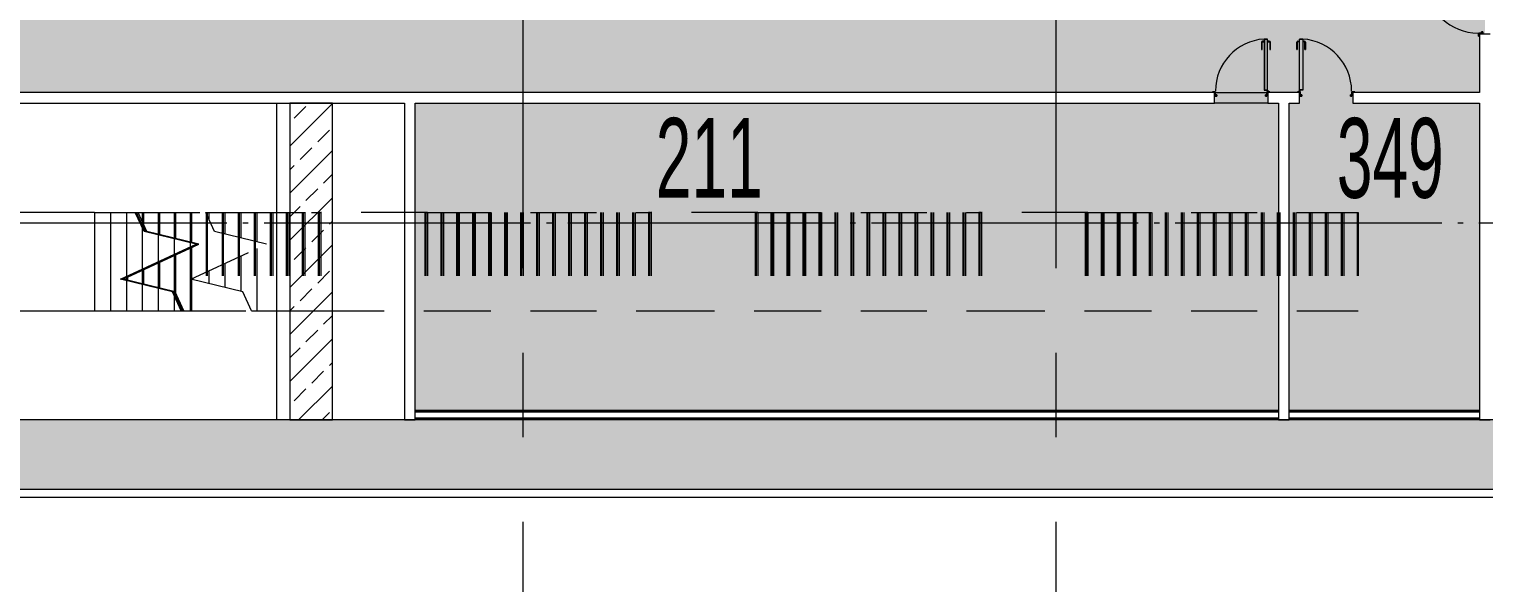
# Model space of a CAD drawing. Header units: metres. Extents: x -201 to 705, y -63 to 42.
# Drawn here: x 650.04 to 677.35, y -23.76 to -13.35 of the extents above; entities that cross this region are included whole.
import ezdxf

# ---------------------------------------------------------------- set-up
doc = ezdxf.new("R2010")
doc.units = ezdxf.units.M
for name, pattern in [('Grid Line', [11.1125, 6.35, -1.5875, 1.5875, -1.5875]), ('HAT AKSI', [5.6, 5, -0.3, 0, -0.3]), ('Overhead', [1.984375, 1.190625, -0.79375])]:
    doc.linetypes.add(name, pattern=pattern)
for name, color, linetype, lineweight in [('A-----NPP', 7, 'Continuous', 9), ('A-DETLGEM', 7, 'Continuous', 9), ('A-SECTMBM', 7, 'Overhead', 9), ('A_AREA', 7, 'Continuous', 9), ('A_DOOR', 7, 'Continuous', 9), ('A_GRID', 7, 'Continuous', 9), ('A_HATCH', 7, 'Continuous', 9), ('A_RC', 7, 'Continuous', 9), ('A_STAIR', 7, 'Continuous', 9), ('A_TEXT_40', 7, 'Continuous', 9), ('A_WALL', 7, 'Continuous', 9), ('G-PLANOTM', 7, 'Continuous', 9)]:
    doc.layers.add(name, color=color, linetype=linetype, lineweight=lineweight)
doc.styles.add('Arial Narrow_2', font='ARIALN.TTF', dxfattribs={"width": 0.7, "height": 1.5})
pattern_1 = [(45, (0, 0), (-0.442274, 0.442274), []), (45, (0.4423, 0), (-0.442274, 0.442274), [0.31274, -0.15637])]

# ---------------------------------------------------------------- blocks, each defined once
blk = doc.blocks.new('Floors5 - Floors-4264489-14_73 _17_73_ TEKNİK KAT _FFL__ANAHTAR PLAN')
at = {"layer": 'A_HATCH', "true_color": 0x787878}
h = blk.add_hatch(dxfattribs=at)
h.set_pattern_fill('FP_3', color=8, style=0, pattern_type=2)
h.set_pattern_definition(pattern_1)
h.paths.add_polyline_path([(-26.582, -20.7), (-26.582, -14.75), (-27.382, -14.75), (-27.382, -20.7)])
at = {"layer": 'A_RC'}
blk.add_line((-27.631, -14.75), (-27.631, -20.7), dxfattribs=at)
at = {"layer": 'A_RC', "lineweight": 18}
for p, q in [((-26.582, -14.75), (-27.382, -14.75)), ((-27.382, -14.75), (-27.382, -20.7)), ((-26.582, -20.7), (-26.582, -14.75)), ((-27.382, -20.7), (-26.582, -20.7))]:
    blk.add_line(p, q, dxfattribs=at)
blk = doc.blocks.new('IC-TKN-M7-S22-000-10-A1-32-K-T-6C-200_rvt-3-14_73 _17_73_ TEKNİK KAT _FFL__ANAHTAR PLAN')
at = {"layer": 'A_HATCH', "true_color": 0x787878}
h = blk.add_hatch(dxfattribs=at)
h.set_pattern_fill('FP_3', color=8, style=0, pattern_type=2)
h.set_pattern_definition(pattern_1)
h.paths.add_polyline_path([(-55.384, -22), (5.2, -22), (5.2, -20.7), (-55.75, -20.7), (-55.75, -22), (-55.386, -22)])
at = {"layer": 'A-----NPP'}
blk.add_line((-55.384, -22.15), (6.65, -22.15), dxfattribs=at)
at = {"layer": 'A-SECTMBM'}
for p, q in [((-28.961, -16.8), (-26.8, -16.8)), ((-28.794, -17.159), (-28.961, -16.8)), ((-28.9, -16.8), (-28.9, -16.931)), ((-28.9, -16.8), (-28.9, -16.931)), ((-28.6, -16.8), (-28.6, -17.206)), ((-28.6, -16.8), (-28.6, -17.206)), ((-28.3, -16.8), (-28.3, -17.279)), ((-28.3, -16.8), (-28.3, -17.279)), ((-28, -16.8), (-28, -17.352)), ((-28, -16.8), (-28, -17.352)), ((-27.7, -16.8), (-27.7, -18.65)), ((-27.7, -16.8), (-27.7, -18.65)), ((-27.4, -16.8), (-27.4, -18.65)), ((-27.4, -16.8), (-27.4, -18.65)), ((-27.1, -16.8), (-27.1, -18.65)), ((-27.1, -16.8), (-27.1, -18.65)), ((-24.8, -16.8), (-26.8, -16.8)), ((-26.8, -16.8), (-26.8, -18.65)), ((-26.8, -16.8), (-26.8, -18.65)), ((-24.8, -16.8), (-24.8, -18.65)), ((-24.8, -16.8), (-20.6, -16.8)), ((-24.8, -16.8), (-24.8, -18.65)), ((-24.5, -16.8), (-24.5, -18.65)), ((-24.5, -16.8), (-24.5, -18.65)), ((-24.2, -16.8), (-24.2, -18.65)), ((-24.2, -16.8), (-24.2, -18.65)), ((-23.9, -16.8), (-23.9, -18.65)), ((-23.9, -16.8), (-23.9, -18.65)), ((-23.6, -16.8), (-23.6, -18.65)), ((-23.6, -16.8), (-23.6, -18.65)), ((-23.3, -16.8), (-23.3, -18.65)), ((-23.3, -16.8), (-23.3, -18.65)), ((-23, -16.8), (-23, -18.65)), ((-23, -16.8), (-23, -18.65)), ((-22.7, -16.8), (-22.7, -18.65)), ((-22.7, -16.8), (-22.7, -18.65)), ((-22.4, -16.8), (-22.4, -18.65)), ((-22.4, -16.8), (-22.4, -18.65)), ((-22.1, -16.8), (-22.1, -18.65)), ((-22.1, -16.8), (-22.1, -18.65)), ((-21.8, -16.8), (-21.8, -18.65)), ((-21.8, -16.8), (-21.8, -18.65)), ((-21.5, -16.8), (-21.5, -18.65)), ((-21.5, -16.8), (-21.5, -18.65)), ((-21.2, -16.8), (-21.2, -18.65)), ((-21.2, -16.8), (-21.2, -18.65)), ((-20.9, -16.8), (-20.9, -18.65)), ((-20.9, -16.8), (-20.9, -18.65)), ((-18.6, -16.8), (-20.6, -16.8)), ((-20.6, -16.8), (-20.6, -18.65)), ((-20.6, -16.8), (-20.6, -18.65)), ((-18.6, -16.8), (-18.6, -18.65)), ((-18.6, -16.8), (-14.4, -16.8)), ((-18.6, -16.8), (-18.6, -18.65)), ((-18.3, -16.8), (-18.3, -18.65)), ((-18.3, -16.8), (-18.3, -18.65)), ((-18, -16.8), (-18, -18.65)), ((-18, -16.8), (-18, -18.65)), ((-17.7, -16.8), (-17.7, -18.65)), ((-17.7, -16.8), (-17.7, -18.65)), ((-17.4, -16.8), (-17.4, -18.65)), ((-17.4, -16.8), (-17.4, -18.65)), ((-17.1, -16.8), (-17.1, -18.65)), ((-17.1, -16.8), (-17.1, -18.65)), ((-16.8, -16.8), (-16.8, -18.65)), ((-16.8, -16.8), (-16.8, -18.65)), ((-16.5, -16.8), (-16.5, -18.65)), ((-16.5, -16.8), (-16.5, -18.65)), ((-16.2, -16.8), (-16.2, -18.65)), ((-16.2, -16.8), (-16.2, -18.65)), ((-15.9, -16.8), (-15.9, -18.65)), ((-15.9, -16.8), (-15.9, -18.65)), ((-15.6, -16.8), (-15.6, -18.65)), ((-15.6, -16.8), (-15.6, -18.65)), ((-15.3, -16.8), (-15.3, -18.65)), ((-15.3, -16.8), (-15.3, -18.65)), ((-15, -16.8), (-15, -18.65)), ((-15, -16.8), (-15, -18.65)), ((-14.7, -16.8), (-14.7, -18.65)), ((-14.7, -16.8), (-14.7, -18.65)), ((-12.4, -16.8), (-14.4, -16.8)), ((-14.4, -16.8), (-14.4, -18.65)), ((-14.4, -16.8), (-14.4, -18.65)), ((-12.4, -16.8), (-12.4, -18.65)), ((-12.4, -16.8), (-7.6, -16.8)), ((-12.4, -16.8), (-12.4, -18.65)), ((-12.1, -16.8), (-12.1, -18.65)), ((-12.1, -16.8), (-12.1, -18.65)), ((-11.8, -16.8), (-11.8, -18.65)), ((-11.8, -16.8), (-11.8, -18.65)), ((-11.5, -16.8), (-11.5, -18.65)), ((-11.5, -16.8), (-11.5, -18.65)), ((-11.2, -16.8), (-11.2, -18.65)), ((-11.2, -16.8), (-11.2, -18.65)), ((-10.9, -16.8), (-10.9, -18.65)), ((-10.9, -16.8), (-10.9, -18.65)), ((-10.6, -16.8), (-10.6, -18.65)), ((-10.6, -16.8), (-10.6, -18.65)), ((-10.3, -16.8), (-10.3, -18.65)), ((-10.3, -16.8), (-10.3, -18.65)), ((-10, -16.8), (-10, -18.65)), ((-10, -16.8), (-10, -18.65)), ((-9.7, -16.8), (-9.7, -18.65)), ((-9.7, -16.8), (-9.7, -18.65)), ((-9.4, -16.8), (-9.4, -18.65)), ((-9.4, -16.8), (-9.4, -18.65)), ((-9.1, -16.8), (-9.1, -18.65)), ((-9.1, -16.8), (-9.1, -18.65)), ((-8.8, -16.8), (-8.8, -18.65)), ((-8.8, -16.8), (-8.8, -18.65)), ((-8.5, -16.8), (-8.5, -18.65)), ((-8.5, -16.8), (-8.5, -18.65)), ((-8.2, -16.8), (-8.2, -18.65)), ((-8.2, -16.8), (-8.2, -18.65)), ((-7.9, -16.8), (-7.9, -18.65)), ((-7.9, -16.8), (-7.9, -18.65)), ((-7.6, -16.8), (-7.6, -18.65)), ((-27.822, -17.395), (-28.794, -17.159)), ((-29.238, -18.055), (-27.822, -17.395)), ((-28.3, -17.618), (-28.3, -18.283)), ((-28.3, -17.618), (-28.3, -18.283)), ((-28, -17.478), (-28, -18.65)), ((-28, -17.478), (-28, -18.65)), ((-28.9, -17.897), (-28.9, -18.137)), ((-28.9, -17.897), (-28.9, -18.137)), ((-28.6, -17.758), (-28.6, -18.21)), ((-28.6, -17.758), (-28.6, -18.21)), ((-28.266, -18.291), (-29.238, -18.055)), ((-29.2, -18.037), (-29.2, -18.064)), ((-29.2, -18.037), (-29.2, -18.064)), ((-28.099, -18.65), (-28.266, -18.291)), ((-28.099, -18.65), (-26.8, -18.65)), ((-26.8, -18.65), (-24.8, -18.65)), ((-24.8, -18.65), (-20.6, -18.65)), ((-20.6, -18.65), (-18.6, -18.65)), ((-18.6, -18.65), (-14.4, -18.65)), ((-14.4, -18.65), (-12.4, -18.65)), ((-12.4, -18.65), (-7.6, -18.65))]:
    blk.add_line(p, q, dxfattribs=at)
at = {"layer": 'A_STAIR'}
for p, q in [((-30.261, -16.8), (-30.231, -16.8)), ((-30.064, -17.159), (-30.231, -16.8)), ((-30.1, -17.082), (-30.1, -17.146)), ((-29.092, -17.395), (-30.064, -17.159)), ((-30.508, -18.055), (-29.092, -17.395)), ((-29.8, -17.223), (-29.8, -17.23)), ((-29.5, -17.296), (-29.5, -17.303)), ((-29.2, -17.369), (-29.2, -17.376)), ((-29.2, -17.431), (-29.2, -17.445)), ((-29.8, -17.711), (-29.8, -17.725)), ((-29.5, -17.571), (-29.5, -17.585)), ((-30.4, -17.991), (-30.4, -18.005)), ((-30.1, -17.851), (-30.1, -17.865)), ((-29.536, -18.291), (-30.508, -18.055)), ((-30.4, -18.081), (-30.4, -18.089)), ((-30.1, -18.154), (-30.1, -18.162)), ((-29.8, -18.227), (-29.8, -18.234)), ((-29.369, -18.65), (-29.536, -18.291)), ((-29.5, -18.368), (-29.5, -18.433)), ((-29.399, -18.65), (-29.369, -18.65))]:
    blk.add_line(p, q, dxfattribs=at)
at = {"layer": 'A_STAIR', "linetype": 'Overhead'}
for p, q in [((-30.1, -17.082), (-30.1, -17.146)), ((-29.8, -17.223), (-29.8, -17.23)), ((-29.5, -17.296), (-29.5, -17.303)), ((-29.2, -17.369), (-29.2, -17.376)), ((-29.2, -17.431), (-29.2, -17.445)), ((-29.8, -17.711), (-29.8, -17.725)), ((-29.5, -17.571), (-29.5, -17.585)), ((-30.4, -17.991), (-30.4, -18.005)), ((-30.1, -17.851), (-30.1, -17.865)), ((-30.4, -18.081), (-30.4, -18.089)), ((-30.1, -18.154), (-30.1, -18.162)), ((-29.8, -18.227), (-29.8, -18.234)), ((-29.5, -18.368), (-29.5, -18.433))]:
    blk.add_line(p, q, dxfattribs=at)
at = {"layer": 'A_WALL', "lineweight": 18}
for p, q in [((5.2, -20.7), (-55.75, -20.7)), ((-55.75, -22), (5.2, -22))]:
    blk.add_line(p, q, dxfattribs=at)
at = {"layer": 'A_RC', "lineweight": 9}
blk.add_blockref('Floors5 - Floors-4264489-14_73 _17_73_ TEKNİK KAT _FFL__ANAHTAR PLAN', (0, 0), dxfattribs=at)
blk = doc.blocks.new('C1030_70_YK1 100x220cm - YK1 100x220cm-V215-14_73 _17_73_ TEKNİK KAT _FFL__ANAHTAR PLAN')
at = {"layer": 'A-DETLGEM'}
for p, q in [((-0.499, 1.107), (-0.434, 1.107)), ((-0.499, 0.139), (-0.499, 1.107)), ((-0.438, 1.103), (-0.495, 1.103)), ((-0.495, 0.153), (-0.495, 1.103)), ((-0.438, 1.103), (-0.438, 0.153)), ((-0.434, 1.107), (-0.434, 0.621)), ((-0.55, 0.913), (-0.55, 1.048)), ((-0.54, 1.048), (-0.54, 0.913)), ((-0.53, 1.068), (-0.5, 1.068)), ((-0.5, 1.058), (-0.53, 1.058)), ((-0.435, 1.068), (-0.405, 1.068)), ((-0.405, 1.058), (-0.435, 1.058)), ((-0.395, 0.913), (-0.395, 1.048)), ((-0.385, 1.048), (-0.385, 0.913)), ((-0.434, 0.621), (-0.434, 0.149)), ((-0.491, 0.139), (-0.499, 0.139)), ((-0.438, 0.153), (-0.495, 0.153)), ((-0.491, 0.149), (-0.491, 0.139)), ((-0.434, 0.149), (-0.491, 0.149))]:
    blk.add_line(p, q, dxfattribs=at)
for radius in [0.008, 0.006]:
    blk.add_circle((-0.5, 0.13), radius, dxfattribs=at)
for centre, radius, start, end in [((-0.53, 1.048), 0.02, 90, 180), ((-0.545, 0.913), 0.005, 180, 0), ((-0.53, 1.048), 0.01, 90, 180), ((-0.405, 1.048), 0.02, 0, 90), ((-0.405, 1.048), 0.01, 0, 90), ((-0.39, 0.913), 0.005, 180, 0)]:
    blk.add_arc(centre, radius, start, end, dxfattribs=at)
at = {"layer": 'A_DOOR'}
for p, q in [((-0.483, 0.118), (-0.538, 0.118)), ((-0.538, 0.118), (-0.538, 0.1)), ((-0.538, 0.1), (-0.538, 0.118)), ((-0.538, 0.118), (-0.483, 0.118)), ((-0.536, 0.1), (-0.536, 0.116)), ((-0.536, 0.116), (-0.485, 0.116)), ((-0.485, 0.116), (-0.536, 0.116)), ((-0.536, 0.116), (-0.536, 0.1)), ((-0.485, 0.095), (-0.487, 0.093)), ((-0.487, 0.093), (-0.485, 0.095)), ((-0.487, 0.093), (-0.487, 0.062)), ((-0.487, 0.062), (-0.487, 0.093)), ((-0.487, 0.062), (-0.485, 0.06)), ((-0.485, 0.06), (-0.487, 0.062)), ((-0.485, 0.116), (-0.485, 0.095)), ((-0.485, 0.095), (-0.485, 0.116)), ((-0.485, 0.092), (-0.483, 0.094)), ((-0.483, 0.094), (-0.485, 0.092)), ((-0.485, 0.063), (-0.485, 0.092)), ((-0.485, 0.092), (-0.485, 0.063)), ((-0.483, 0.061), (-0.485, 0.063)), ((-0.485, 0.063), (-0.483, 0.061)), ((-0.485, 0.06), (-0.485, 0.049)), ((-0.485, 0.049), (-0.485, 0.06)), ((-0.485, 0.049), (-0.465, 0.049)), ((-0.465, 0.049), (-0.485, 0.049)), ((-0.483, 0.045), (-0.485, 0.045)), ((-0.485, 0.045), (-0.485, 0.037)), ((-0.485, 0.037), (-0.485, 0.045)), ((-0.485, 0.045), (-0.483, 0.045)), ((-0.485, 0.037), (-0.457, 0.037)), ((-0.457, 0.037), (-0.485, 0.037)), ((-0.483, 0.094), (-0.483, 0.118)), ((-0.483, 0.118), (-0.483, 0.094)), ((-0.483, 0.051), (-0.483, 0.061)), ((-0.483, 0.061), (-0.483, 0.051)), ((-0.467, 0.051), (-0.483, 0.051)), ((-0.483, 0.051), (-0.467, 0.051)), ((-0.483, 0.039), (-0.483, 0.045)), ((-0.483, 0.045), (-0.483, 0.039)), ((-0.459, 0.039), (-0.483, 0.039)), ((-0.483, 0.039), (-0.459, 0.039)), ((-0.457, 0.061), (-0.467, 0.061)), ((-0.467, 0.061), (-0.467, 0.051)), ((-0.467, 0.051), (-0.467, 0.061)), ((-0.467, 0.061), (-0.457, 0.061)), ((-0.465, 0.049), (-0.465, 0.059)), ((-0.465, 0.059), (-0.459, 0.059)), ((-0.459, 0.059), (-0.465, 0.059)), ((-0.465, 0.059), (-0.465, 0.049)), ((-0.459, 0.059), (-0.459, 0.039)), ((-0.459, 0.039), (-0.459, 0.059)), ((-0.457, 0.037), (-0.457, 0.061)), ((-0.457, 0.061), (-0.457, 0.037)), ((0.467, 0.061), (0.457, 0.061)), ((0.457, 0.061), (0.457, 0.037)), ((0.457, 0.037), (0.457, 0.061)), ((0.457, 0.061), (0.467, 0.061)), ((0.457, 0.037), (0.485, 0.037)), ((0.485, 0.037), (0.457, 0.037)), ((0.459, 0.039), (0.459, 0.059)), ((0.459, 0.059), (0.465, 0.059)), ((0.465, 0.059), (0.459, 0.059)), ((0.459, 0.059), (0.459, 0.039)), ((0.483, 0.039), (0.459, 0.039)), ((0.459, 0.039), (0.483, 0.039)), ((0.465, 0.059), (0.465, 0.049)), ((0.465, 0.049), (0.465, 0.059)), ((0.465, 0.049), (0.485, 0.049)), ((0.485, 0.049), (0.465, 0.049)), ((0.467, 0.051), (0.467, 0.061)), ((0.467, 0.061), (0.467, 0.051)), ((0.483, 0.051), (0.467, 0.051)), ((0.467, 0.051), (0.483, 0.051)), ((0.538, 0.118), (0.483, 0.118)), ((0.483, 0.118), (0.483, 0.094)), ((0.483, 0.094), (0.483, 0.118)), ((0.483, 0.118), (0.538, 0.118)), ((0.483, 0.094), (0.485, 0.092)), ((0.485, 0.092), (0.483, 0.094)), ((0.485, 0.063), (0.483, 0.061)), ((0.483, 0.061), (0.485, 0.063)), ((0.483, 0.061), (0.483, 0.051)), ((0.483, 0.051), (0.483, 0.061)), ((0.485, 0.045), (0.483, 0.045)), ((0.483, 0.045), (0.483, 0.039)), ((0.483, 0.039), (0.483, 0.045)), ((0.483, 0.045), (0.485, 0.045)), ((0.485, 0.095), (0.485, 0.116)), ((0.485, 0.116), (0.536, 0.116)), ((0.536, 0.116), (0.485, 0.116)), ((0.485, 0.116), (0.485, 0.095)), ((0.487, 0.093), (0.485, 0.095)), ((0.485, 0.095), (0.487, 0.093)), ((0.485, 0.092), (0.485, 0.063)), ((0.485, 0.063), (0.485, 0.092)), ((0.485, 0.06), (0.487, 0.062)), ((0.487, 0.062), (0.485, 0.06)), ((0.485, 0.049), (0.485, 0.06)), ((0.485, 0.06), (0.485, 0.049)), ((0.485, 0.037), (0.485, 0.045)), ((0.485, 0.045), (0.485, 0.037)), ((0.487, 0.062), (0.487, 0.093)), ((0.487, 0.093), (0.487, 0.062)), ((0.536, 0.116), (0.536, 0.1)), ((0.536, 0.1), (0.536, 0.116)), ((0.538, 0.1), (0.538, 0.118)), ((0.538, 0.118), (0.538, 0.1))]:
    blk.add_line(p, q, dxfattribs=at)
blk.add_arc((-0.5, 0.13), 0.98, 360, 86.1575, dxfattribs=at)
blk = doc.blocks.new('C1030_70_YK1 100x220cm - YK1 100x220cm-V216-14_73 _17_73_ TEKNİK KAT _FFL__ANAHTAR PLAN')
at = {"layer": 'A-DETLGEM'}
for p, q in [((0.499, 1.107), (0.434, 1.107)), ((0.434, 1.107), (0.434, 0.621)), ((0.438, 1.103), (0.495, 1.103)), ((0.438, 1.103), (0.438, 0.153)), ((0.495, 0.153), (0.495, 1.103)), ((0.499, 0.139), (0.499, 1.107)), ((0.385, 1.048), (0.385, 0.913)), ((0.395, 0.913), (0.395, 1.048)), ((0.435, 1.068), (0.405, 1.068)), ((0.405, 1.058), (0.435, 1.058)), ((0.53, 1.068), (0.5, 1.068)), ((0.5, 1.058), (0.53, 1.058)), ((0.54, 1.048), (0.54, 0.913)), ((0.55, 0.913), (0.55, 1.048)), ((0.434, 0.621), (0.434, 0.149)), ((0.434, 0.149), (0.491, 0.149)), ((0.438, 0.153), (0.495, 0.153)), ((0.491, 0.149), (0.491, 0.139)), ((0.491, 0.139), (0.499, 0.139))]:
    blk.add_line(p, q, dxfattribs=at)
for radius in [0.008, 0.006]:
    blk.add_circle((0.5, 0.13), radius, dxfattribs=at)
for centre, radius, start, end in [((0.405, 1.048), 0.02, 90, 180), ((0.39, 0.913), 0.005, 180, 360), ((0.405, 1.048), 0.01, 90, 180), ((0.53, 1.048), 0.02, 360, 90), ((0.53, 1.048), 0.01, 0, 90), ((0.545, 0.913), 0.005, 180, 0)]:
    blk.add_arc(centre, radius, start, end, dxfattribs=at)
at = {"layer": 'A_DOOR'}
for p, q in [((-0.483, 0.118), (-0.538, 0.118)), ((-0.538, 0.118), (-0.538, 0.1)), ((-0.538, 0.1), (-0.538, 0.118)), ((-0.538, 0.118), (-0.483, 0.118)), ((-0.536, 0.1), (-0.536, 0.116)), ((-0.536, 0.116), (-0.485, 0.116)), ((-0.485, 0.116), (-0.536, 0.116)), ((-0.536, 0.116), (-0.536, 0.1)), ((-0.485, 0.095), (-0.487, 0.093)), ((-0.487, 0.093), (-0.485, 0.095)), ((-0.487, 0.093), (-0.487, 0.062)), ((-0.487, 0.062), (-0.487, 0.093)), ((-0.487, 0.062), (-0.485, 0.06)), ((-0.485, 0.06), (-0.487, 0.062)), ((-0.485, 0.116), (-0.485, 0.095)), ((-0.485, 0.095), (-0.485, 0.116)), ((-0.485, 0.092), (-0.483, 0.094)), ((-0.483, 0.094), (-0.485, 0.092)), ((-0.485, 0.063), (-0.485, 0.092)), ((-0.485, 0.092), (-0.485, 0.063)), ((-0.483, 0.061), (-0.485, 0.063)), ((-0.485, 0.063), (-0.483, 0.061)), ((-0.485, 0.06), (-0.485, 0.049)), ((-0.485, 0.049), (-0.485, 0.06)), ((-0.485, 0.049), (-0.465, 0.049)), ((-0.465, 0.049), (-0.485, 0.049)), ((-0.483, 0.045), (-0.485, 0.045)), ((-0.485, 0.045), (-0.485, 0.037)), ((-0.485, 0.037), (-0.485, 0.045)), ((-0.485, 0.045), (-0.483, 0.045)), ((-0.485, 0.037), (-0.457, 0.037)), ((-0.457, 0.037), (-0.485, 0.037)), ((-0.483, 0.094), (-0.483, 0.118)), ((-0.483, 0.118), (-0.483, 0.094)), ((-0.483, 0.051), (-0.483, 0.061)), ((-0.483, 0.061), (-0.483, 0.051)), ((-0.467, 0.051), (-0.483, 0.051)), ((-0.483, 0.051), (-0.467, 0.051)), ((-0.483, 0.039), (-0.483, 0.045)), ((-0.483, 0.045), (-0.483, 0.039)), ((-0.459, 0.039), (-0.483, 0.039)), ((-0.483, 0.039), (-0.459, 0.039)), ((-0.457, 0.061), (-0.467, 0.061)), ((-0.467, 0.061), (-0.467, 0.051)), ((-0.467, 0.051), (-0.467, 0.061)), ((-0.467, 0.061), (-0.457, 0.061)), ((-0.465, 0.049), (-0.465, 0.059)), ((-0.465, 0.059), (-0.459, 0.059)), ((-0.459, 0.059), (-0.465, 0.059)), ((-0.465, 0.059), (-0.465, 0.049)), ((-0.459, 0.059), (-0.459, 0.039)), ((-0.459, 0.039), (-0.459, 0.059)), ((-0.457, 0.037), (-0.457, 0.061)), ((-0.457, 0.061), (-0.457, 0.037)), ((0.467, 0.061), (0.457, 0.061)), ((0.457, 0.061), (0.457, 0.037)), ((0.457, 0.037), (0.457, 0.061)), ((0.457, 0.061), (0.467, 0.061)), ((0.457, 0.037), (0.485, 0.037)), ((0.485, 0.037), (0.457, 0.037)), ((0.459, 0.039), (0.459, 0.059)), ((0.459, 0.059), (0.465, 0.059)), ((0.465, 0.059), (0.459, 0.059)), ((0.459, 0.059), (0.459, 0.039)), ((0.483, 0.039), (0.459, 0.039)), ((0.459, 0.039), (0.483, 0.039)), ((0.465, 0.059), (0.465, 0.049)), ((0.465, 0.049), (0.465, 0.059)), ((0.465, 0.049), (0.485, 0.049)), ((0.485, 0.049), (0.465, 0.049)), ((0.467, 0.051), (0.467, 0.061)), ((0.467, 0.061), (0.467, 0.051)), ((0.483, 0.051), (0.467, 0.051)), ((0.467, 0.051), (0.483, 0.051)), ((0.538, 0.118), (0.483, 0.118)), ((0.483, 0.118), (0.483, 0.094)), ((0.483, 0.094), (0.483, 0.118)), ((0.483, 0.118), (0.538, 0.118)), ((0.483, 0.094), (0.485, 0.092)), ((0.485, 0.092), (0.483, 0.094)), ((0.485, 0.063), (0.483, 0.061)), ((0.483, 0.061), (0.485, 0.063)), ((0.483, 0.061), (0.483, 0.051)), ((0.483, 0.051), (0.483, 0.061)), ((0.485, 0.045), (0.483, 0.045)), ((0.483, 0.045), (0.483, 0.039)), ((0.483, 0.039), (0.483, 0.045)), ((0.483, 0.045), (0.485, 0.045)), ((0.485, 0.095), (0.485, 0.116)), ((0.485, 0.116), (0.536, 0.116)), ((0.536, 0.116), (0.485, 0.116)), ((0.485, 0.116), (0.485, 0.095)), ((0.487, 0.093), (0.485, 0.095)), ((0.485, 0.095), (0.487, 0.093)), ((0.485, 0.092), (0.485, 0.063)), ((0.485, 0.063), (0.485, 0.092)), ((0.485, 0.06), (0.487, 0.062)), ((0.487, 0.062), (0.485, 0.06)), ((0.485, 0.049), (0.485, 0.06)), ((0.485, 0.06), (0.485, 0.049)), ((0.485, 0.037), (0.485, 0.045)), ((0.485, 0.045), (0.485, 0.037)), ((0.487, 0.062), (0.487, 0.093)), ((0.487, 0.093), (0.487, 0.062)), ((0.536, 0.116), (0.536, 0.1)), ((0.536, 0.1), (0.536, 0.116)), ((0.538, 0.1), (0.538, 0.118)), ((0.538, 0.118), (0.538, 0.1))]:
    blk.add_line(p, q, dxfattribs=at)
blk.add_arc((0.5, 0.13), 0.98, 94.0266, 180, dxfattribs=at)
blk = doc.blocks.new('D2030_10_U Kanal Ekipmanı - U Kanal Ekipmanı-3942824-14_73 _17_73_ TEKNİK KAT _FFL__ANAHTAR PLAN')
at = {"layer": 'G-PLANOTM'}
for p, q in [((-0.155, 0), (-0.155, 3.577)), ((-0.15, 0), (-0.15, 3.577)), ((-0.03, 0), (-0.03, 3.577)), ((-0.025, 3.577), (-0.025, 0)), ((0, 0), (0, 3.577))]:
    blk.add_line(p, q, dxfattribs=at)
blk = doc.blocks.new('D2030_10_U Kanal Ekipmanı - U Kanal Ekipmanı-3985462-14_73 _17_73_ TEKNİK KAT _FFL__ANAHTAR PLAN')
at = {"layer": 'G-PLANOTM'}
for p, q in [((-0.155, 0), (-0.155, 16.204)), ((-0.15, 0), (-0.15, 16.204)), ((-0.03, 0), (-0.03, 16.204)), ((-0.025, 16.204), (-0.025, 0)), ((0, 0), (0, 16.204))]:
    blk.add_line(p, q, dxfattribs=at)

msp = doc.modelspace()

# ---------------------------------------------------------------- hatches: boundary and pattern name
at = {"layer": 'A_AREA', "true_color": 0xf5daa0}
msp.add_hatch(color=41, dxfattribs=at).paths.add_polyline_path([(589.378, -17.7), (595.264, -17.7), (595.264, -14.55), (611.314, -14.55), (611.314, -14.65), (613.314, -14.65), (613.314, -14.55), (672.287, -14.55), (672.287, -14.65), (673.287, -14.65), (673.287, -14.55), (673.882, -14.55), (673.882, -14.65), (674.882, -14.65), (674.882, -14.55), (677.264, -14.55), (677.264, -13.45), (677.364, -13.45), (677.364, -12.45), (677.264, -12.45), (677.264, -12.25), (672.264, -12.25), (672.264, -12.15), (670.264, -12.15), (670.261, -12.25), (668.564, -12.25), (668.564, -12.05), (666.564, -12.05), (666.564, -12.25), (650.264, -12.25), (650.264, -12.15), (648.264, -12.15), (648.264, -12.25), (633.314, -12.25), (633.314, -12.15), (631.314, -12.15), (631.314, -12.25), (626.564, -12.25), (626.564, -11.35), (626.464, -11.35), (626.464, -12.25), (622.514, -12.25), (622.514, -12.15), (620.514, -12.15), (620.514, -12.25), (609.064, -12.25), (609.064, -12.289), (609.041, -12.289), (609.041, -12.25), (606.364, -12.25), (606.364, -12.15), (604.364, -12.15), (604.364, -12.25), (589.364, -12.25), (589.364, -12.45), (589.264, -12.45), (589.264, -14.45), (589.364, -14.45), (589.364, -17.7)])
at = {"layer": 'A_AREA', "true_color": 0xfadecb}
for points in [[(668.541, -20.52), (673.487, -20.52), (673.487, -14.75), (673.287, -14.75), (673.287, -14.65), (672.287, -14.65), (672.287, -14.75), (657.283, -14.75), (657.283, -20.52), (665.101, -20.52)], [(673.687, -20.52), (677.264, -20.52), (677.264, -14.75), (674.882, -14.75), (674.882, -14.65), (673.882, -14.65), (673.882, -14.75), (673.687, -14.75), (673.687, -19.853)]]:
    msp.add_hatch(color=254, dxfattribs=at).paths.add_polyline_path(points)

# ---------------------------------------------------------------- linework, layer by layer
at = {"layer": 'A-SECTMBM'}
for p, q in [((652.032, -16.8), (655.464, -16.8)), ((652.052, -16.8), (655.484, -16.8)), ((652.164, -16.8), (652.164, -17.082)), ((652.164, -16.8), (652.164, -17.082)), ((652.184, -16.8), (652.184, -17.082)), ((652.184, -16.8), (652.184, -17.082)), ((652.464, -16.8), (652.464, -17.223)), ((652.464, -16.8), (652.464, -17.223)), ((652.484, -16.8), (652.484, -17.223)), ((652.484, -16.8), (652.484, -17.223)), ((652.764, -16.8), (652.764, -17.296)), ((652.764, -16.8), (652.764, -17.296)), ((652.784, -16.8), (652.784, -17.296)), ((652.784, -16.8), (652.784, -17.296)), ((653.064, -16.8), (653.064, -17.369)), ((653.064, -16.8), (653.064, -17.369)), ((653.084, -16.8), (653.084, -17.369)), ((653.084, -16.8), (653.084, -17.369)), ((653.364, -16.8), (653.364, -18.65)), ((653.364, -16.8), (653.364, -18.65)), ((653.384, -16.8), (653.384, -18.65)), ((653.384, -16.8), (653.384, -18.65)), ((653.664, -16.8), (653.664, -18.65)), ((653.664, -16.8), (653.664, -18.65)), ((653.684, -16.8), (653.684, -18.65)), ((653.684, -16.8), (653.684, -18.65)), ((653.964, -16.8), (653.964, -18.65)), ((653.964, -16.8), (653.964, -18.65)), ((653.984, -16.8), (653.984, -18.65)), ((653.984, -16.8), (653.984, -18.65)), ((654.264, -16.8), (654.264, -18.65)), ((654.264, -16.8), (654.264, -18.65)), ((654.284, -16.8), (654.284, -18.65)), ((654.284, -16.8), (654.284, -18.65)), ((654.564, -16.8), (654.564, -18.65)), ((654.564, -16.8), (654.564, -18.65)), ((654.584, -16.8), (654.584, -18.65)), ((654.584, -16.8), (654.584, -18.65)), ((654.864, -16.8), (654.864, -18.65)), ((654.864, -16.8), (654.864, -18.65)), ((654.884, -16.8), (654.884, -18.65)), ((654.884, -16.8), (654.884, -18.65)), ((655.164, -16.8), (655.164, -18.65)), ((655.164, -16.8), (655.164, -18.65)), ((655.184, -16.8), (655.184, -18.65)), ((655.184, -16.8), (655.184, -18.65)), ((657.464, -16.8), (655.464, -16.8)), ((655.464, -16.8), (655.464, -18.65)), ((655.464, -16.8), (655.464, -18.65)), ((657.484, -16.8), (655.484, -16.8)), ((655.484, -16.8), (655.484, -18.65)), ((655.484, -16.8), (655.484, -18.65)), ((657.464, -16.8), (657.464, -18.65)), ((657.464, -16.8), (661.664, -16.8)), ((657.464, -16.8), (657.464, -18.65)), ((657.484, -16.8), (657.484, -18.65)), ((657.484, -16.8), (661.684, -16.8)), ((657.484, -16.8), (657.484, -18.65)), ((657.764, -16.8), (657.764, -18.65)), ((657.764, -16.8), (657.764, -18.65)), ((657.784, -16.8), (657.784, -18.65)), ((657.784, -16.8), (657.784, -18.65)), ((658.064, -16.8), (658.064, -18.65)), ((658.064, -16.8), (658.064, -18.65)), ((658.084, -16.8), (658.084, -18.65)), ((658.084, -16.8), (658.084, -18.65)), ((658.364, -16.8), (658.364, -18.65)), ((658.364, -16.8), (658.364, -18.65)), ((658.384, -16.8), (658.384, -18.65)), ((658.384, -16.8), (658.384, -18.65)), ((658.664, -16.8), (658.664, -18.65)), ((658.664, -16.8), (658.664, -18.65)), ((658.684, -16.8), (658.684, -18.65)), ((658.684, -16.8), (658.684, -18.65)), ((658.964, -16.8), (658.964, -18.65)), ((658.964, -16.8), (658.964, -18.65)), ((658.984, -16.8), (658.984, -18.65)), ((658.984, -16.8), (658.984, -18.65)), ((659.264, -16.8), (659.264, -18.65)), ((659.264, -16.8), (659.264, -18.65)), ((659.284, -16.8), (659.284, -18.65)), ((659.284, -16.8), (659.284, -18.65)), ((659.564, -16.8), (659.564, -18.65)), ((659.564, -16.8), (659.564, -18.65)), ((659.584, -16.8), (659.584, -18.65)), ((659.584, -16.8), (659.584, -18.65)), ((659.864, -16.8), (659.864, -18.65)), ((659.864, -16.8), (659.864, -18.65)), ((659.884, -16.8), (659.884, -18.65)), ((659.884, -16.8), (659.884, -18.65)), ((660.164, -16.8), (660.164, -18.65)), ((660.164, -16.8), (660.164, -18.65)), ((660.184, -16.8), (660.184, -18.65)), ((660.184, -16.8), (660.184, -18.65)), ((660.464, -16.8), (660.464, -18.65)), ((660.464, -16.8), (660.464, -18.65)), ((660.484, -16.8), (660.484, -18.65)), ((660.484, -16.8), (660.484, -18.65)), ((660.764, -16.8), (660.764, -18.65)), ((660.764, -16.8), (660.764, -18.65)), ((660.784, -16.8), (660.784, -18.65)), ((660.784, -16.8), (660.784, -18.65)), ((661.064, -16.8), (661.064, -18.65)), ((661.064, -16.8), (661.064, -18.65)), ((661.084, -16.8), (661.084, -18.65)), ((661.084, -16.8), (661.084, -18.65)), ((661.364, -16.8), (661.364, -18.65)), ((661.364, -16.8), (661.364, -18.65)), ((661.384, -16.8), (661.384, -18.65)), ((661.384, -16.8), (661.384, -18.65)), ((663.664, -16.8), (661.664, -16.8)), ((661.664, -16.8), (661.664, -18.65)), ((661.664, -16.8), (661.664, -18.65)), ((663.684, -16.8), (661.684, -16.8)), ((661.684, -16.8), (661.684, -18.65)), ((661.684, -16.8), (661.684, -18.65)), ((663.664, -16.8), (663.664, -18.65)), ((663.664, -16.8), (667.864, -16.8)), ((663.664, -16.8), (663.664, -18.65)), ((663.684, -16.8), (663.684, -18.65)), ((663.684, -16.8), (667.884, -16.8)), ((663.684, -16.8), (663.684, -18.65)), ((663.964, -16.8), (663.964, -18.65)), ((663.964, -16.8), (663.964, -18.65)), ((663.984, -16.8), (663.984, -18.65)), ((663.984, -16.8), (663.984, -18.65)), ((664.264, -16.8), (664.264, -18.65)), ((664.264, -16.8), (664.264, -18.65)), ((664.284, -16.8), (664.284, -18.65)), ((664.284, -16.8), (664.284, -18.65)), ((664.564, -16.8), (664.564, -18.65)), ((664.564, -16.8), (664.564, -18.65)), ((664.584, -16.8), (664.584, -18.65)), ((664.584, -16.8), (664.584, -18.65)), ((664.864, -16.8), (664.864, -18.65)), ((664.864, -16.8), (664.864, -18.65)), ((664.884, -16.8), (664.884, -18.65)), ((664.884, -16.8), (664.884, -18.65)), ((665.164, -16.8), (665.164, -18.65)), ((665.164, -16.8), (665.164, -18.65)), ((665.184, -16.8), (665.184, -18.65)), ((665.184, -16.8), (665.184, -18.65)), ((665.464, -16.8), (665.464, -18.65)), ((665.464, -16.8), (665.464, -18.65)), ((665.484, -16.8), (665.484, -18.65)), ((665.484, -16.8), (665.484, -18.65)), ((665.764, -16.8), (665.764, -18.65)), ((665.764, -16.8), (665.764, -18.65)), ((665.784, -16.8), (665.784, -18.65)), ((665.784, -16.8), (665.784, -18.65)), ((666.064, -16.8), (666.064, -18.65)), ((666.064, -16.8), (666.064, -18.65)), ((666.084, -16.8), (666.084, -18.65)), ((666.084, -16.8), (666.084, -18.65)), ((666.364, -16.8), (666.364, -18.65)), ((666.364, -16.8), (666.364, -18.65)), ((666.384, -16.8), (666.384, -18.65)), ((666.384, -16.8), (666.384, -18.65)), ((666.664, -16.8), (666.664, -18.65)), ((666.664, -16.8), (666.664, -18.65)), ((666.684, -16.8), (666.684, -18.65)), ((666.684, -16.8), (666.684, -18.65)), ((666.964, -16.8), (666.964, -18.65)), ((666.964, -16.8), (666.964, -18.65)), ((666.984, -16.8), (666.984, -18.65)), ((666.984, -16.8), (666.984, -18.65)), ((667.264, -16.8), (667.264, -18.65)), ((667.264, -16.8), (667.264, -18.65)), ((667.284, -16.8), (667.284, -18.65)), ((667.284, -16.8), (667.284, -18.65)), ((667.564, -16.8), (667.564, -18.65)), ((667.564, -16.8), (667.564, -18.65)), ((667.584, -16.8), (667.584, -18.65)), ((667.584, -16.8), (667.584, -18.65)), ((669.864, -16.8), (667.864, -16.8)), ((667.864, -16.8), (667.864, -18.65)), ((667.864, -16.8), (667.864, -18.65)), ((669.884, -16.8), (667.884, -16.8)), ((667.884, -16.8), (667.884, -18.65)), ((667.884, -16.8), (667.884, -18.65)), ((669.864, -16.8), (669.864, -18.65)), ((669.864, -16.8), (674.964, -16.8)), ((669.864, -16.8), (669.864, -18.65)), ((669.884, -16.8), (669.884, -18.65)), ((669.884, -16.8), (674.984, -16.8)), ((669.884, -16.8), (669.884, -18.65)), ((670.164, -16.8), (670.164, -18.65)), ((670.164, -16.8), (670.164, -18.65)), ((670.184, -16.8), (670.184, -18.65)), ((670.184, -16.8), (670.184, -18.65)), ((670.464, -16.8), (670.464, -18.65)), ((670.464, -16.8), (670.464, -18.65)), ((670.484, -16.8), (670.484, -18.65)), ((670.484, -16.8), (670.484, -18.65)), ((670.764, -16.8), (670.764, -18.65)), ((670.764, -16.8), (670.764, -18.65)), ((670.784, -16.8), (670.784, -18.65)), ((670.784, -16.8), (670.784, -18.65)), ((671.064, -16.8), (671.064, -18.65)), ((671.064, -16.8), (671.064, -18.65)), ((671.084, -16.8), (671.084, -18.65)), ((671.084, -16.8), (671.084, -18.65)), ((671.364, -16.8), (671.364, -18.65)), ((671.364, -16.8), (671.364, -18.65)), ((671.384, -16.8), (671.384, -18.65)), ((671.384, -16.8), (671.384, -18.65)), ((671.664, -16.8), (671.664, -18.65)), ((671.664, -16.8), (671.664, -18.65)), ((671.684, -16.8), (671.684, -18.65)), ((671.684, -16.8), (671.684, -18.65)), ((671.964, -16.8), (671.964, -18.65)), ((671.964, -16.8), (671.964, -18.65)), ((671.984, -16.8), (671.984, -18.65)), ((671.984, -16.8), (671.984, -18.65)), ((672.264, -16.8), (672.264, -18.65)), ((672.264, -16.8), (672.264, -18.65)), ((672.284, -16.8), (672.284, -18.65)), ((672.284, -16.8), (672.284, -18.65)), ((672.564, -16.8), (672.564, -18.65)), ((672.564, -16.8), (672.564, -18.65)), ((672.584, -16.8), (672.584, -18.65)), ((672.584, -16.8), (672.584, -18.65)), ((672.864, -16.8), (672.864, -18.65)), ((672.864, -16.8), (672.864, -18.65)), ((672.884, -16.8), (672.884, -18.65)), ((672.884, -16.8), (672.884, -18.65)), ((673.164, -16.8), (673.164, -18.65)), ((673.164, -16.8), (673.164, -18.65)), ((673.184, -16.8), (673.184, -18.65)), ((673.184, -16.8), (673.184, -18.65)), ((673.464, -16.8), (673.464, -18.65)), ((673.464, -16.8), (673.464, -18.65)), ((673.484, -16.8), (673.484, -18.65)), ((673.484, -16.8), (673.484, -18.65)), ((673.764, -16.8), (673.764, -18.65)), ((673.764, -16.8), (673.764, -18.65)), ((673.784, -16.8), (673.784, -18.65)), ((673.784, -16.8), (673.784, -18.65)), ((674.064, -16.8), (674.064, -18.65)), ((674.064, -16.8), (674.064, -18.65)), ((674.084, -16.8), (674.084, -18.65)), ((674.084, -16.8), (674.084, -18.65)), ((674.364, -16.8), (674.364, -18.65)), ((674.364, -16.8), (674.364, -18.65)), ((674.384, -16.8), (674.384, -18.65)), ((674.384, -16.8), (674.384, -18.65)), ((674.664, -16.8), (674.664, -18.65)), ((674.664, -16.8), (674.664, -18.65)), ((674.684, -16.8), (674.684, -18.65)), ((674.684, -16.8), (674.684, -18.65)), ((674.964, -16.8), (674.964, -18.65)), ((674.984, -16.8), (674.984, -18.65)), ((653.064, -17.445), (653.064, -18.65)), ((653.064, -17.445), (653.064, -18.65)), ((653.084, -17.445), (653.084, -18.65)), ((653.084, -17.445), (653.084, -18.65)), ((652.464, -17.725), (652.464, -18.227)), ((652.464, -17.725), (652.464, -18.227)), ((652.484, -17.725), (652.484, -18.227)), ((652.484, -17.725), (652.484, -18.227)), ((652.764, -17.585), (652.764, -18.368)), ((652.764, -17.585), (652.764, -18.368)), ((652.784, -17.585), (652.784, -18.368)), ((652.784, -17.585), (652.784, -18.368)), ((651.864, -18.005), (651.864, -18.081)), ((651.864, -18.005), (651.864, -18.081)), ((651.884, -18.005), (651.884, -18.081)), ((651.884, -18.005), (651.884, -18.081)), ((652.164, -17.865), (652.164, -18.154)), ((652.164, -17.865), (652.164, -18.154)), ((652.184, -17.865), (652.184, -18.154)), ((652.184, -17.865), (652.184, -18.154)), ((652.895, -18.65), (655.464, -18.65)), ((652.915, -18.65), (655.484, -18.65)), ((655.464, -18.65), (657.464, -18.65)), ((655.484, -18.65), (657.484, -18.65)), ((657.464, -18.65), (661.664, -18.65)), ((657.484, -18.65), (661.684, -18.65)), ((661.664, -18.65), (663.664, -18.65)), ((661.684, -18.65), (663.684, -18.65)), ((663.664, -18.65), (667.864, -18.65)), ((663.684, -18.65), (667.884, -18.65)), ((667.864, -18.65), (669.864, -18.65)), ((667.884, -18.65), (669.884, -18.65)), ((669.864, -18.65), (674.964, -18.65)), ((669.884, -18.65), (674.984, -18.65))]:
    msp.add_line(p, q, dxfattribs=at)
at = {"layer": 'A_GRID', "color": 253, "linetype": 'Grid Line', "true_color": 0xaaaaaa}
for p, q in [((659.314, -28.963), (659.314, 13.652)), ((669.314, -28.963), (669.314, 13.652)), ((699.353, -20.7), (486.527, -20.7))]:
    msp.add_line(p, q, dxfattribs=at)
at = {"layer": 'A_GRID', "color": 21, "linetype": 'HAT AKSI', "true_color": 0xffaaaa}
msp.add_line((699.353, -17), (486.527, -17), dxfattribs=at)
at = {"layer": 'A_RC'}
for p, q in [((672.287, -14.55), (673.287, -14.55)), ((673.287, -14.75), (672.287, -14.75)), ((657.283, -20.52), (673.487, -20.52)), ((673.687, -20.52), (677.264, -20.52))]:
    msp.add_line(p, q, dxfattribs=at)
at = {"layer": 'A_STAIR'}
for p, q in [((651.264, -16.8), (649.264, -16.8)), ((651.264, -16.8), (651.264, -18.65)), ((651.264, -16.8), (651.564, -16.8)), ((651.564, -16.8), (651.864, -16.8)), ((651.564, -16.8), (651.564, -18.65)), ((651.864, -16.8), (652.032, -16.8)), ((651.864, -16.8), (651.864, -18.005)), ((652.032, -16.8), (652.052, -16.8)), ((652.199, -17.159), (652.032, -16.8)), ((652.219, -17.159), (652.052, -16.8)), ((652.164, -17.082), (652.164, -17.865)), ((652.184, -17.082), (652.184, -17.124)), ((653.172, -17.395), (652.199, -17.159)), ((653.192, -17.395), (652.219, -17.159)), ((651.756, -18.055), (653.172, -17.395)), ((651.776, -18.055), (653.192, -17.395)), ((652.464, -17.223), (652.464, -17.725)), ((652.764, -17.296), (652.764, -17.585)), ((653.064, -17.369), (653.064, -17.445)), ((653.084, -17.436), (653.084, -17.445)), ((652.484, -17.716), (652.484, -17.725)), ((652.784, -17.576), (652.784, -17.585)), ((651.884, -17.995), (651.884, -18.005)), ((652.184, -17.861), (652.184, -17.865)), ((652.728, -18.291), (651.756, -18.055)), ((652.748, -18.291), (651.776, -18.055)), ((651.864, -18.081), (651.864, -18.65)), ((652.164, -18.154), (652.164, -18.65)), ((652.464, -18.227), (652.464, -18.65)), ((652.895, -18.65), (652.728, -18.291)), ((652.915, -18.65), (652.748, -18.291)), ((652.764, -18.368), (652.764, -18.65)), ((652.784, -18.368), (652.784, -18.411)), ((649.264, -18.65), (651.264, -18.65)), ((651.264, -18.65), (651.564, -18.65)), ((651.564, -18.65), (651.864, -18.65)), ((651.864, -18.65), (652.164, -18.65)), ((652.164, -18.65), (652.464, -18.65)), ((652.464, -18.65), (652.764, -18.65)), ((652.764, -18.65), (652.895, -18.65)), ((652.895, -18.65), (652.915, -18.65))]:
    msp.add_line(p, q, dxfattribs=at)
at = {"layer": 'A_STAIR', "linetype": 'Overhead'}
for p, q in [((651.264, -16.8), (651.264, -18.65)), ((651.564, -16.8), (651.564, -18.65)), ((651.864, -16.8), (651.864, -18.005)), ((652.164, -17.082), (652.164, -17.865)), ((652.184, -17.082), (652.184, -17.124)), ((652.464, -17.223), (652.464, -17.725)), ((652.764, -17.296), (652.764, -17.585)), ((653.064, -17.369), (653.064, -17.445)), ((653.084, -17.436), (653.084, -17.445)), ((652.484, -17.716), (652.484, -17.725)), ((652.784, -17.576), (652.784, -17.585)), ((651.884, -17.995), (651.884, -18.005)), ((652.184, -17.861), (652.184, -17.865)), ((651.864, -18.081), (651.864, -18.65)), ((652.164, -18.154), (652.164, -18.65)), ((652.464, -18.227), (652.464, -18.65)), ((652.764, -18.368), (652.764, -18.65)), ((652.784, -18.368), (652.784, -18.411))]:
    msp.add_line(p, q, dxfattribs=at)
at = {"layer": 'A_WALL', "lineweight": 18}
for p, q in [((677.264, -13.45), (677.264, -14.55)), ((677.464, -13.45), (677.264, -13.45)), ((672.287, -14.55), (613.314, -14.55)), ((672.287, -14.75), (672.287, -14.55)), ((673.882, -14.55), (673.287, -14.55)), ((673.287, -14.55), (673.287, -14.75)), ((673.882, -14.75), (673.882, -14.55)), ((677.264, -14.55), (674.882, -14.55)), ((674.882, -14.55), (674.882, -14.75)), ((636.764, -14.75), (657.083, -14.75)), ((657.083, -14.75), (657.083, -20.7)), ((657.283, -14.75), (672.287, -14.75)), ((657.283, -20.7), (657.283, -14.75)), ((673.287, -14.75), (673.487, -14.75)), ((673.487, -14.75), (673.487, -20.7)), ((673.687, -14.75), (673.882, -14.75)), ((673.687, -20.7), (673.687, -14.75)), ((674.882, -14.75), (677.264, -14.75)), ((677.264, -14.75), (677.264, -20.7)), ((657.083, -20.7), (657.283, -20.7)), ((673.487, -20.7), (673.687, -20.7)), ((677.264, -20.7), (677.464, -20.7))]:
    msp.add_line(p, q, dxfattribs=at)

# ---------------------------------------------------------------- block references
at = {"lineweight": 5}
msp.add_blockref('IC-TKN-M7-S22-000-10-A1-32-K-T-6C-200_rvt-3-14_73 _17_73_ TEKNİK KAT _FFL__ANAHTAR PLAN', (682.314, 0), dxfattribs=at)
at = {"layer": 'A_DOOR', "rotation": 89.99999999999973}
msp.add_blockref('C1030_70_YK1 100x220cm - YK1 100x220cm-V216-14_73 _17_73_ TEKNİK KAT _FFL__ANAHTAR PLAN', (677.364, -12.95), dxfattribs=at)
at = {"layer": 'A_DOOR'}
for name, p in [('C1030_70_YK1 100x220cm - YK1 100x220cm-V216-14_73 _17_73_ TEKNİK KAT _FFL__ANAHTAR PLAN', (672.787, -14.65)), ('C1030_70_YK1 100x220cm - YK1 100x220cm-V215-14_73 _17_73_ TEKNİK KAT _FFL__ANAHTAR PLAN', (674.382, -14.65))]:
    msp.add_blockref(name, p, dxfattribs=at)
at = {"layer": 'G-PLANOTM', "rotation": 89.99999999999997}
for name, p in [('D2030_10_U Kanal Ekipmanı - U Kanal Ekipmanı-3985462-14_73 _17_73_ TEKNİK KAT _FFL__ANAHTAR PLAN', (673.487, -20.52)), ('D2030_10_U Kanal Ekipmanı - U Kanal Ekipmanı-3942824-14_73 _17_73_ TEKNİK KAT _FFL__ANAHTAR PLAN', (677.264, -20.52))]:
    msp.add_blockref(name, p, dxfattribs=at)

# ---------------------------------------------------------------- texts
at = {"layer": 'A_TEXT_40', "char_height": 1.5, "width": 2.44114, "attachment_point": 1, "style": 'Arial Narrow_2'}
for s, insert in [('211', (661.801, -15.026)), ('349', (674.585, -15.026))]:
    msp.add_mtext(s, dxfattribs=dict(at, insert=insert))

doc.saveas('drawing.dxf')
